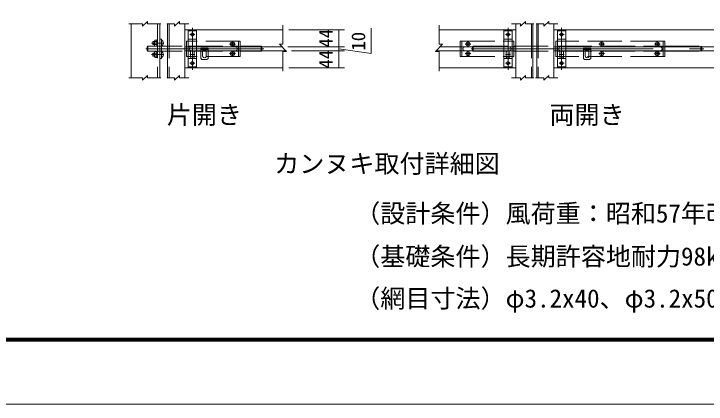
# Model space of a CAD drawing. Units: millimetres, scale not verified. Extents: x -6300 to 6300, y -4455 to 4455.
# Drawn here: x -3758 to -137, y -4455 to -2412 of the extents above; entities that cross this region are included whole.
import ezdxf
from ezdxf.enums import TextEntityAlignment as Align

# ---------------------------------------------------------------- set-up
doc = ezdxf.new("R2010")
doc.units = ezdxf.units.MM
doc.header["$LTSCALE"] = 30
doc.linetypes.add('DASHED', pattern=[7.5, 6, -1.5])
doc.linetypes.add('USER1', pattern=[50.8, 31.75, -6.35, 6.35, -6.35])
for name, color, linetype, lineweight in [('0-0_D-TTL', 7, 'Continuous', 9), ('0-1_D-STR3', 3, 'Continuous', 13), ('0-2_D-STR-DIM', 7, 'Continuous', 9), ('0-4_D-STR1', 1, 'Continuous', 18), ('0-6_D-BMK', 2, 'USER1', 13)]:
    doc.layers.add(name, color=color, linetype=linetype, lineweight=lineweight)
doc.layers.add('0-A_D-TTL-TXT', color=7, linetype='Continuous')
doc.styles.add('ＭＳ ゴシック', font='')
doc.styles.get('ＭＳ ゴシック').set_extended_font_data('MS Gothic')

msp = doc.modelspace()

# ---------------------------------------------------------------- linework, layer by layer
at = {"layer": '0-0_D-TTL', "color": 2, "lineweight": 18}
msp.add_lwpolyline([(-6300, 4455), (6300, 4455), (6300, -4455), (-6300, -4455)], close=True, dxfattribs=at)
at = {"layer": '0-0_D-TTL'}
for points in [[(-5895, 4125), (5895, 4125), (5895, -4125), (-5895, -4125)], [(-5891.25, 4121.25), (5891.25, 4121.25), (5891.25, -4121.25), (-5891.25, -4121.25)], [(-5887.5, 4117.5), (5887.5, 4117.5), (5887.5, -4117.5), (-5887.5, -4117.5)], [(-5883.75, 4113.75), (5883.75, 4113.75), (5883.75, -4113.75), (-5883.75, -4113.75)], [(-5880, 4110), (5880, 4110), (5880, -4110), (-5880, -4110)]]:
    msp.add_lwpolyline(points, close=True, dxfattribs=at)
at = {"layer": '0-1_D-STR3'}
for p, q in [((-2802.29, -2494.8), (-2846.29, -2494.8)), ((-2846.29, -2494.8), (-2846.29, -2694.8)), ((-2802.29, -2494.8), (-2802.29, -2694.8)), ((-1194.88, -2494.8), (-1194.88, -2694.8)), ((-1150.88, -2494.8), (-1150.88, -2694.8)), ((-870.88, -2494.8), (-914.88, -2494.8)), ((-914.88, -2494.8), (-914.88, -2694.8)), ((-870.88, -2494.8), (-870.88, -2694.8)), ((-2994.29, -2544.8), (-2985.29, -2544.8)), ((-2985.29, -2544.8), (-2985.29, -2644.8)), ((-2620.99, -2569.07), (-2617.9, -2569.02)), ((-2620.99, -2570.59), (-2620.99, -2569.07)), ((-2620.99, -2570.54), (-2617.9, -2570.59)), ((-2616.05, -2568.04), (-2617.9, -2569.02)), ((-2616.05, -2571.57), (-2617.9, -2570.59)), ((-2616.02, -2568), (-2615.07, -2566.15)), ((-2613.5, -2566.15), (-2613.55, -2563.1)), ((-2612.56, -2568), (-2613.5, -2566.15)), ((-2612.52, -2568.04), (-2610.68, -2569.02)), ((-2612.52, -2571.57), (-2610.68, -2570.59)), ((-2607.59, -2569.07), (-2610.68, -2569.02)), ((-2607.59, -2570.54), (-2610.68, -2570.59)), ((-2607.59, -2570.54), (-2607.59, -2569.07)), ((-1389.57, -2569.07), (-1386.48, -2569.02)), ((-1389.57, -2570.59), (-1389.57, -2569.07)), ((-1389.57, -2570.54), (-1386.48, -2570.59)), ((-1384.64, -2568.04), (-1386.48, -2569.02)), ((-1384.64, -2571.57), (-1386.48, -2570.59)), ((-1384.6, -2568), (-1383.66, -2566.15)), ((-1382.09, -2566.15), (-1382.14, -2563.1)), ((-1381.14, -2568), (-1382.09, -2566.15)), ((-1381.11, -2568.04), (-1379.26, -2569.02)), ((-1381.11, -2571.57), (-1379.26, -2570.59)), ((-1376.17, -2569.07), (-1379.26, -2569.02)), ((-1376.17, -2570.54), (-1379.26, -2570.59)), ((-1376.17, -2570.54), (-1376.17, -2569.07)), ((-689.57, -2569.07), (-686.48, -2569.02)), ((-689.57, -2570.59), (-689.57, -2569.07)), ((-689.57, -2570.54), (-686.48, -2570.59)), ((-684.64, -2568.04), (-686.48, -2569.02)), ((-684.64, -2571.57), (-686.48, -2570.59)), ((-684.6, -2568), (-683.66, -2566.15)), ((-682.09, -2566.15), (-682.14, -2563.1)), ((-681.14, -2568), (-682.09, -2566.15)), ((-681.11, -2568.04), (-679.26, -2569.02)), ((-681.11, -2571.57), (-679.26, -2570.59)), ((-676.17, -2569.07), (-679.26, -2569.02)), ((-676.17, -2570.54), (-679.26, -2570.59)), ((-676.17, -2570.54), (-676.17, -2569.07)), ((-399.57, -2569.07), (-396.48, -2569.02)), ((-399.57, -2570.59), (-399.57, -2569.07)), ((-399.57, -2570.54), (-396.48, -2570.59)), ((-394.64, -2568.04), (-396.48, -2569.02)), ((-394.64, -2571.57), (-396.48, -2570.59)), ((-394.6, -2568), (-393.66, -2566.15)), ((-392.09, -2566.15), (-392.14, -2563.1)), ((-391.14, -2568), (-392.09, -2566.15)), ((-391.11, -2568.04), (-389.26, -2569.02)), ((-391.11, -2571.57), (-389.26, -2570.59)), ((-386.17, -2569.07), (-389.26, -2569.02)), ((-386.17, -2570.54), (-389.26, -2570.59)), ((-386.17, -2570.54), (-386.17, -2569.07)), ((-2864.29, -2604.8), (-2780.13, -2604.8)), ((-2742.13, -2645.51), (-2742.13, -2591.51)), ((-2616.02, -2571.61), (-2615.07, -2573.46)), ((-2615.07, -2573.46), (-2615.02, -2576.5)), ((-2615.02, -2576.5), (-2613.55, -2576.5)), ((-2615.02, -2576.5), (-2613.55, -2576.5)), ((-2613.5, -2573.46), (-2613.55, -2576.5)), ((-2612.56, -2571.61), (-2613.5, -2573.46)), ((-1384.6, -2571.61), (-1383.66, -2573.46)), ((-1383.66, -2573.46), (-1383.61, -2576.5)), ((-1383.61, -2576.5), (-1382.14, -2576.5)), ((-1383.61, -2576.5), (-1382.14, -2576.5)), ((-1382.09, -2573.46), (-1382.14, -2576.5)), ((-1381.14, -2571.61), (-1382.09, -2573.46)), ((-740.72, -2645.51), (-740.72, -2591.51)), ((-684.6, -2571.61), (-683.66, -2573.46)), ((-683.66, -2573.46), (-683.61, -2576.5)), ((-683.61, -2576.5), (-682.14, -2576.5)), ((-683.61, -2576.5), (-682.14, -2576.5)), ((-682.09, -2573.46), (-682.14, -2576.5)), ((-681.14, -2571.61), (-682.09, -2573.46)), ((-394.6, -2571.61), (-393.66, -2573.46)), ((-393.66, -2573.46), (-393.61, -2576.5)), ((-393.61, -2576.5), (-392.14, -2576.5)), ((-393.61, -2576.5), (-392.14, -2576.5)), ((-392.09, -2573.46), (-392.14, -2576.5)), ((-391.14, -2571.61), (-392.09, -2573.46)), ((-2834.29, -2634.8), (-2834.29, -2614.8)), ((-2814.29, -2634.8), (-2814.29, -2614.8)), ((-2771.13, -2611.51), (-2771.13, -2631.51)), ((-2751.13, -2611.51), (-2751.13, -2631.51)), ((-2620.99, -2619.07), (-2617.9, -2619.02)), ((-2620.99, -2620.59), (-2620.99, -2619.07)), ((-2620.99, -2620.54), (-2617.9, -2620.59)), ((-2616.05, -2618.04), (-2617.9, -2619.02)), ((-2616.05, -2621.57), (-2617.9, -2620.59)), ((-2616.02, -2618), (-2615.07, -2616.15)), ((-2616.02, -2621.61), (-2615.07, -2623.46)), ((-2615.07, -2623.46), (-2615.02, -2626.5)), ((-2615.02, -2626.5), (-2613.55, -2626.5)), ((-2615.02, -2626.5), (-2613.55, -2626.5)), ((-2613.5, -2616.15), (-2613.55, -2613.1)), ((-2613.5, -2623.46), (-2613.55, -2626.5)), ((-2612.56, -2618), (-2613.5, -2616.15)), ((-2612.56, -2621.61), (-2613.5, -2623.46)), ((-2612.52, -2618.04), (-2610.68, -2619.02)), ((-2612.52, -2621.57), (-2610.68, -2620.59)), ((-2607.59, -2619.07), (-2610.68, -2619.02)), ((-2607.59, -2620.54), (-2610.68, -2620.59)), ((-2607.59, -2620.54), (-2607.59, -2619.07)), ((-1389.58, -2619.07), (-1386.49, -2619.02)), ((-1389.58, -2620.59), (-1389.58, -2619.07)), ((-1389.58, -2620.54), (-1386.49, -2620.59)), ((-1384.64, -2618.04), (-1386.49, -2619.02)), ((-1384.64, -2621.57), (-1386.49, -2620.59)), ((-1384.61, -2618), (-1383.66, -2616.15)), ((-1384.61, -2621.61), (-1383.66, -2623.46)), ((-1383.66, -2623.46), (-1383.61, -2626.5)), ((-1383.61, -2626.5), (-1382.15, -2626.5)), ((-1383.61, -2626.5), (-1382.15, -2626.5)), ((-1382.09, -2616.15), (-1382.15, -2613.1)), ((-1382.09, -2623.46), (-1382.15, -2626.5)), ((-1381.15, -2618), (-1382.09, -2616.15)), ((-1381.15, -2621.61), (-1382.09, -2623.46)), ((-1381.11, -2618.04), (-1379.27, -2619.02)), ((-1381.11, -2621.57), (-1379.27, -2620.59)), ((-1376.18, -2619.07), (-1379.27, -2619.02)), ((-1376.18, -2620.54), (-1379.27, -2620.59)), ((-1376.18, -2620.54), (-1376.18, -2619.07)), ((-1182.88, -2634.8), (-1182.88, -2614.8)), ((-1162.88, -2634.8), (-1162.88, -2614.8)), ((-902.88, -2634.8), (-902.88, -2614.8)), ((-882.88, -2634.8), (-882.88, -2614.8)), ((-769.72, -2611.51), (-769.72, -2631.51)), ((-749.72, -2611.51), (-749.72, -2631.51)), ((-689.57, -2619.07), (-686.48, -2619.02)), ((-689.57, -2620.59), (-689.57, -2619.07)), ((-689.57, -2620.54), (-686.48, -2620.59)), ((-684.64, -2618.04), (-686.48, -2619.02)), ((-684.64, -2621.57), (-686.48, -2620.59)), ((-684.6, -2618), (-683.66, -2616.15)), ((-684.6, -2621.61), (-683.66, -2623.46)), ((-683.66, -2623.46), (-683.61, -2626.5)), ((-683.61, -2626.5), (-682.14, -2626.5)), ((-683.61, -2626.5), (-682.14, -2626.5)), ((-682.09, -2616.15), (-682.14, -2613.1)), ((-682.09, -2623.46), (-682.14, -2626.5)), ((-681.14, -2618), (-682.09, -2616.15)), ((-681.14, -2621.61), (-682.09, -2623.46)), ((-681.11, -2618.04), (-679.26, -2619.02)), ((-681.11, -2621.57), (-679.26, -2620.59)), ((-676.17, -2619.07), (-679.26, -2619.02)), ((-676.17, -2620.54), (-679.26, -2620.59)), ((-676.17, -2620.54), (-676.17, -2619.07)), ((-399.58, -2619.07), (-396.49, -2619.02)), ((-399.58, -2620.59), (-399.58, -2619.07)), ((-399.58, -2620.54), (-396.49, -2620.59)), ((-394.64, -2618.04), (-396.49, -2619.02)), ((-394.64, -2621.57), (-396.49, -2620.59)), ((-394.61, -2618), (-393.66, -2616.15)), ((-394.61, -2621.61), (-393.66, -2623.46)), ((-393.66, -2623.46), (-393.61, -2626.5)), ((-393.61, -2626.5), (-392.15, -2626.5)), ((-393.61, -2626.5), (-392.15, -2626.5)), ((-392.09, -2616.15), (-392.15, -2613.1)), ((-392.09, -2623.46), (-392.15, -2626.5)), ((-391.15, -2618), (-392.09, -2616.15)), ((-391.15, -2621.61), (-392.09, -2623.46)), ((-391.11, -2618.04), (-389.27, -2619.02)), ((-391.11, -2621.57), (-389.27, -2620.59)), ((-386.18, -2619.07), (-389.27, -2619.02)), ((-386.18, -2620.54), (-389.27, -2620.59)), ((-386.18, -2620.54), (-386.18, -2619.07)), ((-2780.13, -2645.51), (-2774.13, -2651.51)), ((-2774.13, -2651.51), (-2748.13, -2651.51)), ((-2748.13, -2651.51), (-2742.13, -2645.51)), ((-778.72, -2645.51), (-772.72, -2651.51)), ((-772.72, -2651.51), (-746.72, -2651.51)), ((-746.72, -2651.51), (-740.72, -2645.51)), ((-2846.29, -2694.8), (-2802.29, -2694.8)), ((-914.88, -2694.8), (-870.88, -2694.8))]:
    msp.add_line(p, q, dxfattribs=at)
at = {"layer": '0-1_D-STR3', "linetype": 'DASHED'}
for p, q in [((-2802.29, -2500.8), (-2846.29, -2500.8)), ((-1194.88, -2500.8), (-1150.88, -2500.8)), ((-870.88, -2500.8), (-914.88, -2500.8)), ((-3022.29, -2556.8), (-3029.69, -2556.8)), ((-3029.69, -2572.8), (-3029.69, -2556.8)), ((-3022.29, -2553.04), (-3020.03, -2549.12)), ((-3022.29, -2576.56), (-3022.29, -2553.04)), ((-3020.03, -2549.12), (-3009.49, -2549.12)), ((-3020.03, -2556.8), (-3009.49, -2556.8)), ((-3006.29, -2581.6), (-3006.29, -2548)), ((-2854.29, -2634.8), (-2854.29, -2554.8)), ((-2574.29, -2554.8), (-2854.29, -2554.8)), ((-2802.29, -2544.8), (-2846.29, -2544.8)), ((-2845.29, -2554.8), (-2845.29, -2634.8)), ((-2583.29, -2554.8), (-2583.29, -2634.8)), ((-2574.29, -2634.8), (-2574.29, -2554.8)), ((-1422.88, -2554.8), (-1142.88, -2554.8)), ((-1422.88, -2634.8), (-1422.88, -2554.8)), ((-1413.88, -2554.8), (-1413.88, -2634.8)), ((-1194.88, -2544.8), (-1150.88, -2544.8)), ((-1151.88, -2554.8), (-1151.88, -2634.8)), ((-1142.88, -2634.8), (-1142.88, -2554.8)), ((-922.88, -2634.8), (-922.88, -2554.8)), ((-352.88, -2554.8), (-922.88, -2554.8)), ((-870.88, -2544.8), (-914.88, -2544.8)), ((-913.88, -2554.8), (-913.88, -2634.8)), ((-361.88, -2554.8), (-361.88, -2634.8)), ((-352.88, -2634.8), (-352.88, -2554.8)), ((-3061.13, -2585.8), (-3057.13, -2581.8)), ((-3061.13, -2585.8), (-3061.13, -2603.8)), ((-3061.13, -2603.8), (-3057.13, -2607.8)), ((-3057.13, -2581.8), (-2854.29, -2581.8)), ((-3057.13, -2607.8), (-3057.13, -2581.8)), ((-3022.29, -2572.8), (-3029.69, -2572.8)), ((-3022.29, -2576.56), (-3020.03, -2580.48)), ((-3020.03, -2572.8), (-3009.49, -2572.8)), ((-3020.03, -2580.48), (-3009.49, -2580.48)), ((-3009.49, -2581.6), (-3006.29, -2581.6)), ((-2845.29, -2581.8), (-2583.29, -2581.8)), ((-2780.13, -2600.51), (-2742.13, -2600.51)), ((-2574.29, -2581.8), (-2465.13, -2581.8)), ((-2465.13, -2581.8), (-2461.13, -2585.8)), ((-2465.13, -2581.8), (-2465.13, -2607.8)), ((-2461.13, -2603.8), (-2465.13, -2607.8)), ((-2461.13, -2585.8), (-2461.13, -2603.8)), ((-1359.72, -2585.8), (-1355.72, -2581.8)), ((-1359.72, -2585.8), (-1359.72, -2603.8)), ((-1359.72, -2603.8), (-1355.72, -2607.8)), ((-1355.72, -2607.8), (-1355.72, -2581.8)), ((-1355.72, -2581.8), (-1151.88, -2581.8)), ((-1142.88, -2581.8), (-922.88, -2581.8)), ((-913.88, -2581.8), (-361.88, -2581.8)), ((-778.72, -2600.51), (-740.72, -2600.51)), ((-352.88, -2581.8), (-163.72, -2581.8)), ((-163.72, -2581.8), (-159.72, -2585.8)), ((-163.72, -2581.8), (-163.72, -2607.8)), ((-159.72, -2603.8), (-163.72, -2607.8)), ((-159.72, -2585.8), (-159.72, -2603.8)), ((-3057.13, -2607.8), (-2854.29, -2607.8)), ((-3022.29, -2616.8), (-3029.69, -2616.8)), ((-3029.69, -2616.8), (-3029.69, -2632.8)), ((-3022.29, -2632.8), (-3029.69, -2632.8)), ((-3022.29, -2613.04), (-3022.29, -2636.56)), ((-3020.03, -2616.8), (-3009.49, -2616.8)), ((-3020.03, -2632.8), (-3009.49, -2632.8)), ((-3009.49, -2608), (-3006.29, -2608)), ((-3009.49, -2608), (-3009.49, -2641.6)), ((-3009.49, -2641.6), (-3006.29, -2641.6)), ((-3006.29, -2608), (-3006.29, -2641.6)), ((-2574.29, -2634.8), (-2854.29, -2634.8)), ((-2845.29, -2607.8), (-2583.29, -2607.8)), ((-2574.29, -2607.8), (-2465.13, -2607.8)), ((-1422.88, -2634.8), (-1142.88, -2634.8)), ((-1355.72, -2607.8), (-1151.88, -2607.8)), ((-1142.88, -2607.8), (-922.88, -2607.8)), ((-352.88, -2634.8), (-922.88, -2634.8)), ((-913.88, -2607.8), (-361.88, -2607.8)), ((-352.88, -2607.8), (-163.72, -2607.8)), ((-2846.29, -2644.8), (-2802.29, -2644.8)), ((-1150.88, -2644.8), (-1194.88, -2644.8)), ((-914.88, -2644.8), (-870.88, -2644.8)), ((-2802.29, -2688.8), (-2846.29, -2688.8)), ((-1194.88, -2688.8), (-1150.88, -2688.8)), ((-870.88, -2688.8), (-914.88, -2688.8))]:
    msp.add_line(p, q, dxfattribs=at)
for points in [[(-3009.49, -2581.6), (-3009.49, -2548), (-3006.29, -2548)], [(-3022.29, -2613.04), (-3020.03, -2609.12), (-3009.49, -2609.12)], [(-3022.29, -2636.56), (-3020.03, -2640.48), (-3009.49, -2640.48)]]:
    msp.add_lwpolyline(points, dxfattribs=at)
at = {"layer": '0-1_D-STR3'}
for points in [[(-2994.29, -2544.8), (-2994.29, -2644.8), (-2985.29, -2644.8)], [(-2615.07, -2566.15), (-2615.02, -2563.1), (-2613.55, -2563.1)], [(-1383.66, -2566.15), (-1383.61, -2563.1), (-1382.14, -2563.1)], [(-683.66, -2566.15), (-683.61, -2563.1), (-682.14, -2563.1)], [(-393.66, -2566.15), (-393.61, -2563.1), (-392.14, -2563.1)], [(-2742.13, -2591.51), (-2780.13, -2591.51), (-2780.13, -2645.51)], [(-740.72, -2591.51), (-778.72, -2591.51), (-778.72, -2645.51)], [(-2615.07, -2616.15), (-2615.02, -2613.1), (-2613.55, -2613.1)], [(-1383.66, -2616.15), (-1383.61, -2613.1), (-1382.15, -2613.1)], [(-683.66, -2616.15), (-683.61, -2613.1), (-682.14, -2613.1)], [(-393.66, -2616.15), (-393.61, -2613.1), (-392.15, -2613.1)]]:
    msp.add_lwpolyline(points, dxfattribs=at)
at = {"layer": '0-1_D-STR3', "linetype": 'DASHED'}
for centre in [(-2824.29, -2519.8), (-1172.88, -2519.8), (-892.88, -2519.8), (-2824.29, -2669.8), (-1172.88, -2669.8), (-892.88, -2669.8)]:
    msp.add_circle(centre, 7.5, dxfattribs=at)
at = {"layer": '0-1_D-STR3'}
for centre in [(-2614.29, -2569.8), (-1382.87, -2569.8), (-682.87, -2569.8), (-392.87, -2569.8), (-2614.29, -2619.8), (-1382.88, -2619.8), (-682.87, -2619.8), (-392.88, -2619.8)]:
    msp.add_circle(centre, 10.5, dxfattribs=at)
at = {"layer": '0-1_D-STR3', "linetype": 'DASHED'}
for centre, radius, start, end in [((-3015.83, -2564.8), 16, 150, 210), ((-3018.37, -2553.25), 3.92, 177.032, 245.05701), ((-3007.02, -2564.8), 15.27, 148.40741, 211.59259), ((-3018.37, -2576.36), 3.92, 114.94299, 182.968), ((-3015.83, -2624.8), 16, 150, 210), ((-3018.37, -2613.25), 3.92, 177.032, 245.05701), ((-3007.02, -2624.8), 15.27, 148.40741, 211.59259), ((-3018.37, -2636.36), 3.92, 114.94299, 182.968)]:
    msp.add_arc(centre, radius, start, end, dxfattribs=at)
at = {"layer": '0-1_D-STR3'}
for centre, radius, start, end in [((-2994.77, -2564.8), 18.83, 300.21596, 59.78404), ((-2830.29, -2594.8), 10, 90.00001, 269.99932), ((-2824.29, -2614.8), 10, 0.00035, 180.00001), ((-2761.13, -2611.51), 10, 359.99999, 179.99999), ((-2598.29, -2594.8), 10, 270.00071, 90.00002), ((-1398.88, -2594.8), 10, 89.99998, 269.99929), ((-1172.88, -2614.8), 10, 359.99999, 179.99965), ((-1166.88, -2594.8), 10, 270.00068, 89.99999), ((-898.88, -2594.8), 10, 90.00001, 269.99932), ((-892.88, -2614.8), 10, 0.00035, 180.00001), ((-759.72, -2611.51), 10, 359.99999, 179.99999), ((-376.88, -2594.8), 10, 270.00071, 90.00002), ((-2994.77, -2624.8), 18.83, 300.21596, 59.78404), ((-2824.29, -2634.8), 10, 180.00002, 0.00001), ((-2761.13, -2631.51), 10, 179.99999, 0), ((-1172.88, -2634.8), 10, 179.99999, 359.99998), ((-892.88, -2634.8), 10, 180.00002, 0.00001), ((-759.72, -2631.51), 10, 179.99999, 0)]:
    msp.add_arc(centre, radius, start, end, dxfattribs=at)
at = {"layer": '0-2_D-STR-DIM'}
for p, q in [((-2350.15, -2569.75), (-2350.15, -2471.64)), ((-2320.15, -2494.8), (-2027.87, -2494.8)), ((-2057.87, -2584.8), (-2057.87, -2494.8)), ((-1533.9, -2569.75), (-1533.9, -2471.64)), ((-2057.87, -2584.8), (-2057.87, -2524.8)), ((-2332.15, -2608.52), (-2368.15, -2569.75)), ((-2350.15, -2569.75), (-2368.15, -2569.75)), ((-1551.9, -2608.52), (-1515.9, -2569.75)), ((-1533.9, -2569.75), (-1515.9, -2569.75)), ((-2324.17, -2584.8), (-2027.87, -2584.8)), ((-2324.17, -2584.8), (-2027.87, -2584.8)), ((-2305.6, -2604.8), (-2027.87, -2604.8)), ((-2305.6, -2604.8), (-2027.87, -2604.8)), ((-2057.87, -2604.8), (-2057.87, -2584.8)), ((-2057.87, -2604.8), (-2057.87, -2584.8)), ((-2057.87, -2694.8), (-2057.87, -2604.8)), ((-2057.87, -2604.8), (-2057.87, -2664.8)), ((-2350.15, -2712.39), (-2350.15, -2608.52)), ((-2350.15, -2608.52), (-2332.15, -2608.52)), ((-1533.9, -2608.52), (-1551.9, -2608.52)), ((-1533.9, -2712.39), (-1533.9, -2608.52)), ((-2320.15, -2694.8), (-2027.87, -2694.8))]:
    msp.add_line(p, q, dxfattribs=at)
msp.add_lwpolyline([(-2057.87, -2594.8), (-1888.15, -2618.8), (-1888.15, -2486.67)], dxfattribs=at)
at = {"layer": '0-4_D-STR1'}
for p, q in [((-3084.44, -2475.44), (-3058.59, -2451.44)), ((-3058.59, -2463.44), (-3058.59, -2451.44)), ((-2916.83, -2475.44), (-2890.98, -2451.44)), ((-2890.98, -2463.44), (-2890.98, -2451.44)), ((-1108.02, -2475.44), (-1082.18, -2451.44)), ((-1082.18, -2463.44), (-1082.18, -2451.44)), ((-985.41, -2475.44), (-959.57, -2451.44)), ((-959.57, -2463.44), (-959.57, -2451.44)), ((-3155.9, -2463.44), (-3084.44, -2463.44)), ((-3144.29, -2463.44), (-3144.29, -2746.76)), ((-3084.44, -2463.44), (-3084.44, -2475.44)), ((-3058.59, -2463.44), (-2989.63, -2463.44)), ((-2994.29, -2463.44), (-2994.29, -2746.76)), ((-2958.09, -2463.44), (-2916.83, -2463.44)), ((-2954.29, -2463.44), (-2954.29, -2746.76)), ((-2916.83, -2463.44), (-2916.83, -2475.44)), ((-2890.98, -2463.44), (-2843.29, -2463.44)), ((-2864.29, -2463.44), (-2864.29, -2746.76)), ((-2864.29, -2494.8), (-2350.15, -2494.8)), ((-1132.88, -2494.8), (-1533.9, -2494.8)), ((-1154.49, -2463.44), (-1108.02, -2463.44)), ((-1132.88, -2463.44), (-1132.88, -2746.76)), ((-1108.02, -2463.44), (-1108.02, -2475.44)), ((-1082.18, -2463.44), (-1038.22, -2463.44)), ((-1042.88, -2463.44), (-1042.88, -2746.76)), ((-1026.68, -2463.44), (-985.41, -2463.44)), ((-1022.88, -2463.44), (-1022.88, -2746.76)), ((-985.41, -2463.44), (-985.41, -2475.44)), ((-959.57, -2463.44), (-911.88, -2463.44)), ((-932.88, -2463.44), (-932.88, -2746.76)), ((-932.88, -2494.8), (13.39, -2494.8)), ((-2864.29, -2584.8), (-2354.17, -2584.8)), ((-2742.13, -2604.8), (-2335.6, -2604.8)), ((-1132.88, -2604.8), (-1548.45, -2604.8)), ((-1132.88, -2584.8), (-1529.88, -2584.8)), ((-932.88, -2584.8), (9.37, -2584.8)), ((-932.88, -2604.8), (-778.72, -2604.8)), ((-740.72, -2604.8), (27.94, -2604.8)), ((-2864.29, -2694.8), (-2350.15, -2694.8)), ((-1132.88, -2694.8), (-1533.9, -2694.8)), ((-932.88, -2694.8), (13.39, -2694.8)), ((-3155.9, -2746.76), (-3084.44, -2746.76)), ((-3084.44, -2758.76), (-3058.59, -2734.76)), ((-3084.44, -2746.76), (-3084.44, -2758.76)), ((-3058.59, -2746.76), (-3058.59, -2734.76)), ((-3058.59, -2746.76), (-2989.63, -2746.76)), ((-2958.09, -2746.76), (-2916.83, -2746.76)), ((-2916.83, -2758.76), (-2890.98, -2734.76)), ((-2916.83, -2746.76), (-2916.83, -2758.76)), ((-2890.98, -2746.76), (-2890.98, -2734.76)), ((-2890.98, -2746.76), (-2843.29, -2746.76)), ((-1154.49, -2746.76), (-1108.02, -2746.76)), ((-1108.02, -2758.76), (-1082.18, -2734.76)), ((-1108.02, -2746.76), (-1108.02, -2758.76)), ((-1082.18, -2746.76), (-1082.18, -2734.76)), ((-1082.18, -2746.76), (-1037.93, -2746.76)), ((-1029.48, -2746.76), (-985.41, -2746.76)), ((-985.41, -2758.76), (-959.57, -2734.76)), ((-985.41, -2746.76), (-985.41, -2758.76)), ((-959.57, -2746.76), (-959.57, -2734.76)), ((-959.57, -2746.76), (-911.88, -2746.76))]:
    msp.add_line(p, q, dxfattribs=at)
at = {"layer": '0-4_D-STR1', "linetype": 'DASHED'}
for p, q in [((-3006.29, -2463.44), (-3006.29, -2746.76)), ((-2946.29, -2463.44), (-2946.29, -2746.76)), ((-1050.88, -2463.44), (-1050.88, -2746.76)), ((-1014.88, -2463.44), (-1014.88, -2746.76))]:
    msp.add_line(p, q, dxfattribs=at)
at = {"layer": '0-6_D-BMK'}
for p, q in [((-2824.29, -2704.69), (-2824.29, -2484.92)), ((-1172.88, -2704.69), (-1172.88, -2484.92)), ((-892.88, -2704.69), (-892.88, -2484.92)), ((-2811.04, -2519.8), (-2837.54, -2519.8)), ((-1186.13, -2519.8), (-1159.63, -2519.8)), ((-879.63, -2519.8), (-906.13, -2519.8)), ((-3038.3, -2564.8), (-2972.73, -2564.8)), ((-2629.17, -2569.8), (-2599.41, -2569.8)), ((-2614.29, -2584.68), (-2614.29, -2554.92)), ((-1397.75, -2569.8), (-1367.99, -2569.8)), ((-1382.87, -2584.68), (-1382.87, -2554.92)), ((-697.75, -2569.8), (-667.99, -2569.8)), ((-682.87, -2584.68), (-682.87, -2554.92)), ((-407.75, -2569.8), (-377.99, -2569.8)), ((-392.87, -2584.68), (-392.87, -2554.92)), ((-3067.98, -2594.8), (-2450.48, -2594.8)), ((-2614.29, -2634.68), (-2614.29, -2604.92)), ((-1382.88, -2634.68), (-1382.88, -2604.92)), ((-1366.57, -2594.8), (-149.07, -2594.8)), ((-682.87, -2634.68), (-682.87, -2604.92)), ((-392.88, -2634.68), (-392.88, -2604.92)), ((-3038.3, -2624.8), (-2972.73, -2624.8)), ((-2810.81, -2624.8), (-2837.76, -2624.8)), ((-2629.17, -2619.8), (-2599.41, -2619.8)), ((-1397.76, -2619.8), (-1368, -2619.8)), ((-1186.35, -2624.8), (-1159.4, -2624.8)), ((-879.4, -2624.8), (-906.35, -2624.8)), ((-697.75, -2619.8), (-667.99, -2619.8)), ((-407.76, -2619.8), (-378, -2619.8)), ((-2811.04, -2669.8), (-2837.54, -2669.8)), ((-1186.13, -2669.8), (-1159.63, -2669.8)), ((-879.63, -2669.8), (-906.13, -2669.8))]:
    msp.add_line(p, q, dxfattribs=at)

# ---------------------------------------------------------------- texts
at = {"layer": '0-2_D-STR-DIM', "style": 'ＭＳ ゴシック'}
for s, p in [('44', (-2067.99, -2588.37)), ('10', (-1898.27, -2604.34)), ('44', (-2067.99, -2698.37))]:
    msp.add_text(s, height=72.14, rotation=90, dxfattribs=at).set_placement(p, align=Align.BOTTOM_LEFT)
at = {"layer": '0-A_D-TTL-TXT', "style": 'ＭＳ ゴシック'}
for s, p in [('片開き', (-2957.97, -3016.83)), ('両開き', (-956.26, -3016.83)), ('カンヌキ取付詳細図', (-2396.12, -3272.98)), ('（設計条件）風荷重：昭和57年改正 建築基準法・同施行令に基づく風圧力に準拠。', (-1972.42, -3533.29)), ('（基礎条件）長期許容地耐力98kN/㎡の場合。', (-1972.42, -3758.29)), ('（網目寸法）φ3.2x40、φ3.2x50、φ3.2x56、φ2.6x40、φ2.6x50、φ2.6x56 の場合', (-1972.42, -3978.29))]:
    msp.add_text(s, height=96.11, dxfattribs=at).set_placement(p, align=Align.BOTTOM_LEFT)

doc.saveas('drawing.dxf')
